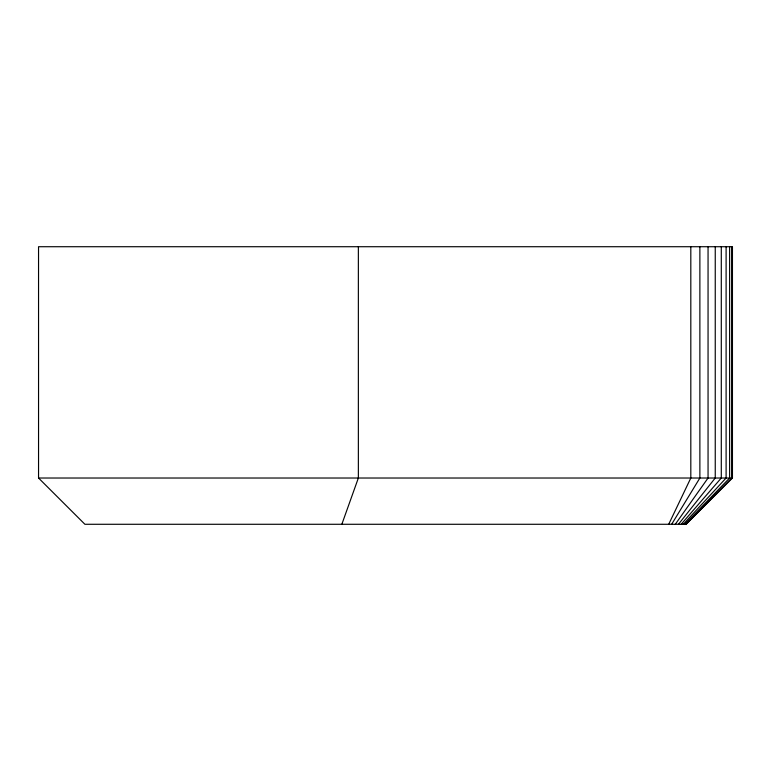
<?xml version="1.0" encoding="UTF-8"?>
<svg xmlns="http://www.w3.org/2000/svg" width="771" height="771" viewBox="0 0 771 771"><rect width="100%" height="100%" fill="white"/><g stroke="black" fill="none" stroke-linecap="round" stroke-linejoin="round"><path stroke-width="1.16" d="M341.842 524.28L358.361 478.02L358.361 246.72M668.708 524.28L690.816 478.02L690.816 246.72M671.647 524.28L699.875 478.02L699.875 246.72M675.28 524.28L708.057 478.02L708.057 246.72M678.461 524.28L715.247 478.02L715.247 246.72M681.15 524.28L721.29 478.02L721.29 246.72M683.279 524.28L726.109 478.02L726.109 246.72M684.831 524.28L729.617 478.02L729.617 246.72M685.776 524.28L731.737 478.02L731.737 246.72M732.45 478.02L686.094 524.28L84.906 524.28L38.55 478.02L38.55 246.72L732.45 246.72L732.45 478.02L38.55 478.02"/></g></svg>
